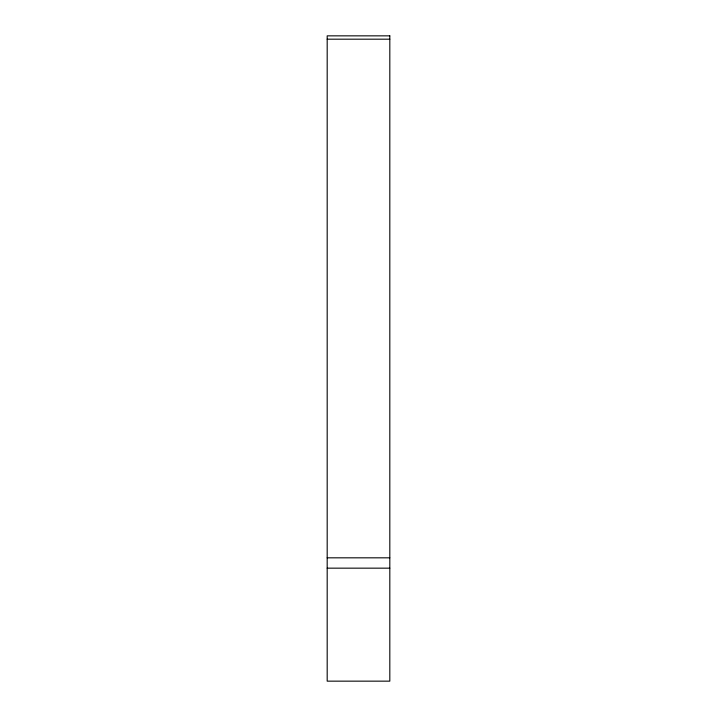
<?xml version="1.0" encoding="UTF-8"?>
<svg xmlns="http://www.w3.org/2000/svg" width="717" height="717" viewBox="0 0 717 717"><rect width="100%" height="100%" fill="white"/><g stroke="black" fill="none" stroke-linecap="round" stroke-linejoin="round"><path stroke-width="1.08" d="M327.185 39.184L389.815 39.184M327.185 557.826L389.815 557.826M327.185 568.16L389.815 568.16M389.815 35.85L327.185 35.85L327.185 681.15L389.815 681.15L389.815 35.85"/></g></svg>
